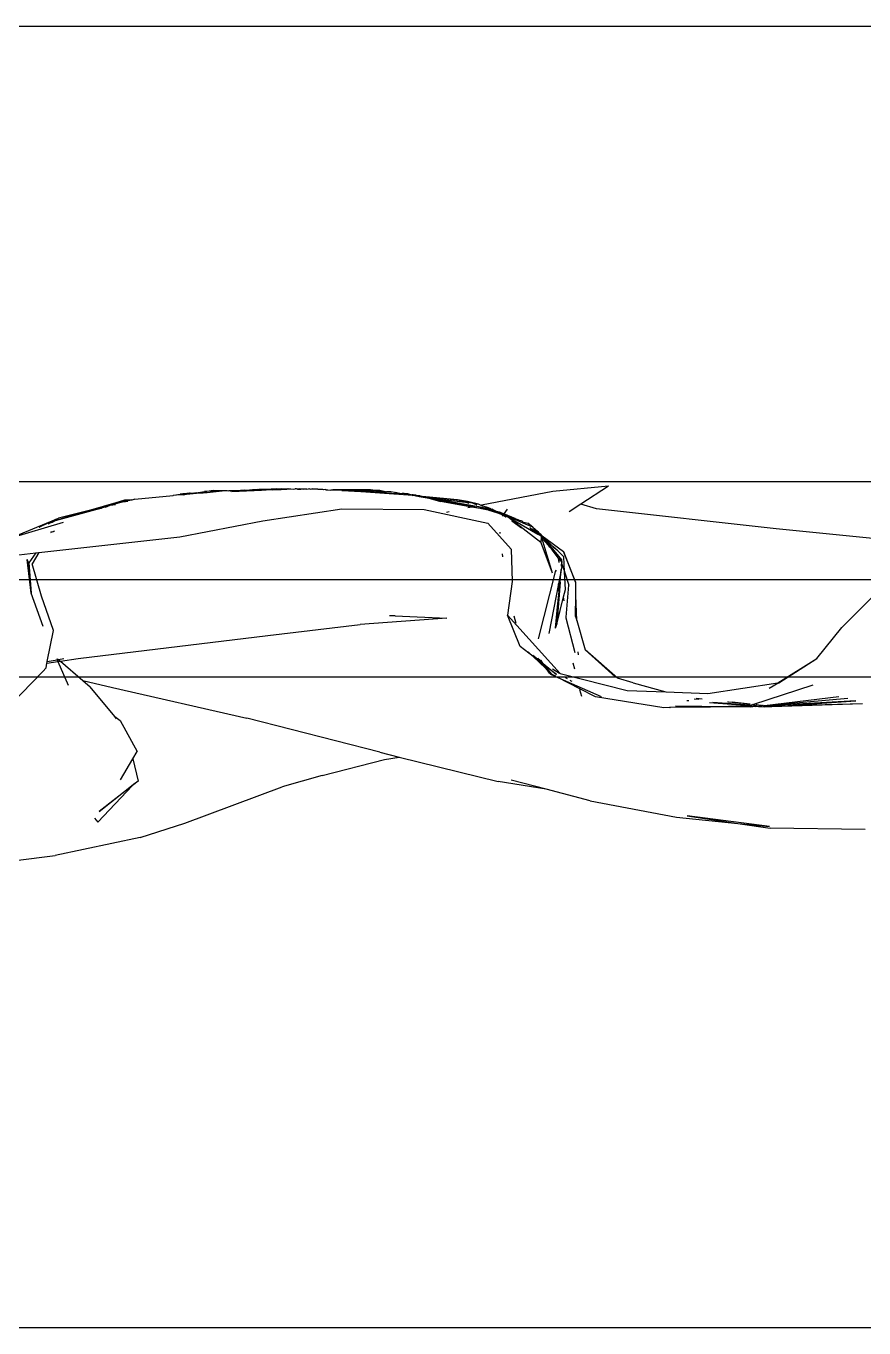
# Model space of a CAD drawing. Header units: millimetres. Extents: x -41292 to 298682, y -22072 to 33155.
# Drawn here: x 32173.1 to 32301.7, y 1090.6 to 1290.6 of the extents above; entities that cross this region are included whole.
import ezdxf

# ---------------------------------------------------------------- set-up
doc = ezdxf.new("R2010")
doc.units = ezdxf.units.MM
doc.layers.add('창호', color=4, linetype='Continuous')
doc.layers.add('틀', color=8, linetype='Continuous')

# ---------------------------------------------------------------- blocks, each defined once
blk = doc.blocks.new('AHSISHEUD')
for p, q in [((32889.88, 18868.01), (32881.31, 18867.18)), ((32889.88, 18868.01), (32885.62, 18865.22)), ((32817.13, 18865.97), (32823.03, 18866.53)), ((32824.05, 18866.63), (32823.03, 18866.53)), ((32823.03, 18866.53), (32823.09, 18866.58)), ((32823.09, 18866.58), (32824.12, 18866.77)), ((32824.53, 18866.81), (32824.05, 18866.63)), ((32824.56, 18866.68), (32824.05, 18866.63)), ((32824.28, 18866.78), (32824.12, 18866.77)), ((32824.53, 18866.81), (32824.28, 18866.78)), ((32824.56, 18866.8), (32824.53, 18866.81)), ((32827.64, 18866.97), (32824.56, 18866.68)), ((32824.56, 18866.68), (32825.59, 18866.85)), ((32824.6, 18866.8), (32824.56, 18866.8)), ((32824.72, 18866.79), (32824.6, 18866.8)), ((32824.89, 18866.81), (32824.72, 18866.79)), ((32824.96, 18866.82), (32824.89, 18866.81)), ((32825.02, 18866.83), (32824.96, 18866.82)), ((32825.13, 18866.86), (32825.02, 18866.83)), ((32825.35, 18866.88), (32825.13, 18866.86)), ((32825.55, 18866.89), (32825.35, 18866.88)), ((32825.62, 18866.9), (32825.55, 18866.89)), ((32825.59, 18866.85), (32825.55, 18866.89)), ((32825.59, 18866.85), (32825.92, 18866.87)), ((32825.92, 18866.87), (32825.62, 18866.9)), ((32825.92, 18866.87), (32826.02, 18866.92)), ((32826.02, 18866.92), (32826.17, 18866.94)), ((32826.17, 18866.94), (32826.33, 18866.93)), ((32826.56, 18866.97), (32826.33, 18866.93)), ((32826.56, 18866.97), (32827.84, 18867.18)), ((32826.56, 18866.97), (32827.64, 18866.97)), ((32827.64, 18866.97), (32827.77, 18867.01)), ((32827.77, 18867.01), (32828.06, 18867.03)), ((32827.84, 18867.18), (32829.25, 18867.36)), ((32830.54, 18867.25), (32827.84, 18867.18)), ((32828.06, 18867.03), (32828.23, 18867.03)), ((32828.23, 18867.03), (32830.54, 18867.25)), ((32829.25, 18867.36), (32831.33, 18867.32)), ((32830.54, 18867.25), (32831.33, 18867.32)), ((32831.33, 18867.32), (32831.59, 18867.27)), ((32833.36, 18867.31), (32831.59, 18867.27)), ((32833.38, 18867.29), (32831.59, 18867.27)), ((32832.04, 18867.18), (32831.8, 18867.23)), ((32832.04, 18867.18), (32836.58, 18867.38)), ((32833.38, 18867.29), (32832.04, 18867.18)), ((32833.92, 18867.37), (32833.36, 18867.31)), ((32833.96, 18867.32), (32833.38, 18867.29)), ((32833.96, 18867.32), (32833.92, 18867.37)), ((32834.56, 18867.34), (32833.96, 18867.32)), ((32834.75, 18867.38), (32834.56, 18867.34)), ((32835.15, 18867.39), (32834.75, 18867.38)), ((32835.19, 18867.41), (32835.15, 18867.39)), ((32835.71, 18867.4), (32835.19, 18867.41)), ((32835.92, 18867.45), (32835.71, 18867.4)), ((32835.96, 18867.41), (32835.92, 18867.45)), ((32836.17, 18867.45), (32835.96, 18867.41)), ((32836.58, 18867.38), (32835.96, 18867.41)), ((32836.91, 18867.46), (32836.17, 18867.45)), ((32836.58, 18867.38), (32838.05, 18867.45)), ((32836.95, 18867.46), (32836.91, 18867.46)), ((32837.1, 18867.46), (32836.95, 18867.46)), ((32837.26, 18867.47), (32837.1, 18867.46)), ((32838.84, 18867.6), (32837.26, 18867.47)), ((32839.63, 18867.59), (32837.26, 18867.47)), ((32838.05, 18867.45), (32838.29, 18867.42)), ((32838.29, 18867.42), (32839.13, 18867.49)), ((32838.84, 18867.6), (32839.63, 18867.59)), ((32839.13, 18867.49), (32839.59, 18867.47)), ((32839.59, 18867.47), (32840.49, 18867.51)), ((32839.63, 18867.59), (32839.69, 18867.59)), ((32839.69, 18867.59), (32840.63, 18867.64)), ((32839.69, 18867.59), (32840.53, 18867.57)), ((32840.49, 18867.51), (32840.73, 18867.58)), ((32840.53, 18867.57), (32840.73, 18867.58)), ((32840.63, 18867.64), (32840.73, 18867.58)), ((32840.73, 18867.58), (32840.88, 18867.56)), ((32840.88, 18867.56), (32841.08, 18867.57)), ((32841.08, 18867.57), (32841.12, 18867.59)), ((32841.12, 18867.59), (32841.52, 18867.55)), ((32841.52, 18867.55), (32841.69, 18867.56)), ((32841.69, 18867.56), (32841.74, 18867.6)), ((32841.74, 18867.6), (32841.8, 18867.61)), ((32841.8, 18867.61), (32841.91, 18867.61)), ((32841.91, 18867.61), (32842, 18867.59)), ((32842, 18867.59), (32842.43, 18867.63)), ((32842, 18867.59), (32842.12, 18867.53)), ((32842.12, 18867.53), (32842.34, 18867.52)), ((32842.34, 18867.52), (32842.39, 18867.53)), ((32842.39, 18867.53), (32842.51, 18867.52)), ((32842.43, 18867.63), (32843.09, 18867.54)), ((32842.51, 18867.52), (32842.64, 18867.53)), ((32842.82, 18867.53), (32842.64, 18867.53)), ((32843.09, 18867.54), (32842.82, 18867.53)), ((32843.28, 18867.54), (32843.09, 18867.54)), ((32843.39, 18867.54), (32843.28, 18867.54)), ((32843.56, 18867.54), (32843.39, 18867.54)), ((32843.56, 18867.54), (32843.8, 18867.56)), ((32843.94, 18867.55), (32843.8, 18867.56)), ((32843.94, 18867.55), (32843.98, 18867.56)), ((32844.06, 18867.55), (32843.98, 18867.56)), ((32844.06, 18867.55), (32844.25, 18867.56)), ((32844.25, 18867.56), (32844.35, 18867.56)), ((32844.49, 18867.55), (32844.35, 18867.56)), ((32844.56, 18867.55), (32844.49, 18867.55)), ((32844.62, 18867.54), (32844.56, 18867.55)), ((32844.69, 18867.54), (32844.62, 18867.54)), ((32844.75, 18867.54), (32844.69, 18867.54)), ((32844.85, 18867.53), (32844.75, 18867.54)), ((32844.91, 18867.52), (32844.85, 18867.53)), ((32844.96, 18867.53), (32844.91, 18867.52)), ((32845.04, 18867.52), (32844.96, 18867.53)), ((32845.27, 18867.51), (32845.04, 18867.52)), ((32845.29, 18867.48), (32845.27, 18867.51)), ((32845.4, 18867.48), (32845.29, 18867.48)), ((32845.57, 18867.47), (32845.4, 18867.48)), ((32845.79, 18867.47), (32845.57, 18867.47)), ((32845.87, 18867.46), (32845.79, 18867.47)), ((32846.03, 18867.45), (32845.87, 18867.46)), ((32846.18, 18867.44), (32846.03, 18867.45)), ((32846.36, 18867.46), (32846.18, 18867.44)), ((32846.36, 18867.46), (32847.22, 18867.38)), ((32846.5, 18867.4), (32846.36, 18867.46)), ((32846.5, 18867.4), (32847.22, 18867.38)), ((32847.26, 18867.41), (32847.22, 18867.38)), ((32847.26, 18867.41), (32847.3, 18867.41)), ((32847.3, 18867.41), (32847.54, 18867.44)), ((32847.54, 18867.44), (32854.09, 18867.31)), ((32853.33, 18867.4), (32847.54, 18867.44)), ((32848.94, 18867.33), (32847.54, 18867.44)), ((32848.94, 18867.33), (32848.99, 18867.32)), ((32848.99, 18867.32), (32855.65, 18867.13)), ((32859.85, 18866.57), (32848.99, 18867.32)), ((32848.99, 18867.32), (32856.63, 18866.93)), ((32854.09, 18867.31), (32853.33, 18867.4)), ((32854.12, 18867.31), (32854.09, 18867.31)), ((32854.17, 18867.31), (32854.12, 18867.31)), ((32854.74, 18867.3), (32854.17, 18867.31)), ((32854.17, 18867.31), (32855.65, 18867.13)), ((32855.65, 18867.13), (32854.74, 18867.3)), ((32855.65, 18867.13), (32855.72, 18867.12)), ((32855.72, 18867.12), (32855.81, 18867.12)), ((32855.87, 18867.12), (32855.81, 18867.12)), ((32856.32, 18867.1), (32855.87, 18867.12)), ((32856.45, 18867.1), (32856.32, 18867.1)), ((32857.01, 18867.02), (32856.45, 18867.1)), ((32856.63, 18866.93), (32857.84, 18866.87)), ((32857.01, 18867.02), (32857.11, 18867.01)), ((32857.84, 18866.87), (32857.11, 18867.01)), ((32857.84, 18866.87), (32857.9, 18866.87)), ((32857.9, 18866.87), (32858.11, 18866.87)), ((32858.11, 18866.87), (32858.19, 18866.85)), ((32858.19, 18866.85), (32858.21, 18866.85)), ((32858.28, 18866.85), (32858.21, 18866.85)), ((32858.52, 18866.84), (32858.28, 18866.85)), ((32858.55, 18866.83), (32858.52, 18866.84)), ((32859.11, 18866.8), (32858.55, 18866.83)), ((32859.11, 18866.8), (32859.67, 18866.65)), ((32859.67, 18866.65), (32859.79, 18866.68)), ((32859.7, 18866.65), (32859.67, 18866.65)), ((32859.79, 18866.68), (32859.7, 18866.65)), ((32859.7, 18866.65), (32859.85, 18866.57)), ((32859.86, 18866.67), (32859.79, 18866.68)), ((32860.02, 18866.56), (32859.85, 18866.57)), ((32860.28, 18866.62), (32859.86, 18866.67)), ((32860.17, 18866.51), (32860.02, 18866.56)), ((32860.28, 18866.51), (32860.17, 18866.51)), ((32860.39, 18866.57), (32860.28, 18866.62)), ((32860.28, 18866.51), (32860.34, 18866.48)), ((32860.34, 18866.48), (32860.41, 18866.48)), ((32860.9, 18866.48), (32860.39, 18866.57)), ((32860.41, 18866.48), (32860.9, 18866.48)), ((32860.41, 18866.48), (32860.78, 18866.41)), ((32860.78, 18866.41), (32867.88, 18865.51)), ((32860.78, 18866.41), (32862.05, 18866.19)), ((32861.01, 18866.46), (32860.9, 18866.48)), ((32861.01, 18866.46), (32861.08, 18866.46)), ((32861.08, 18866.46), (32861.14, 18866.44)), ((32861.14, 18866.44), (32861.31, 18866.41)), ((32861.31, 18866.41), (32862.05, 18866.19)), ((32867, 18865.81), (32861.31, 18866.41)), ((32866.71, 18865.9), (32861.31, 18866.41)), ((32861.31, 18866.41), (32869.58, 18864.9)), ((32861.31, 18866.41), (32864.02, 18865.86)), ((32862.05, 18866.19), (32862.47, 18866.08)), ((32862.47, 18866.08), (32864.08, 18865.64)), ((32862.47, 18866.08), (32864.02, 18865.86)), ((32869.03, 18864.8), (32862.47, 18866.08)), ((32881.31, 18867.18), (32870.37, 18865.06)), ((32804.95, 18862.73), (32811.17, 18864.38)), ((32810.34, 18864.31), (32804.95, 18862.73)), ((32810.34, 18864.31), (32805.44, 18863.08)), ((32814.24, 18865.45), (32810.34, 18864.31)), ((32812.58, 18864.87), (32810.34, 18864.31)), ((32811.17, 18864.38), (32811.58, 18864.52)), ((32811.58, 18864.52), (32812.58, 18864.87)), ((32811.58, 18864.52), (32812.03, 18864.61)), ((32812.51, 18864.74), (32812.03, 18864.61)), ((32812.55, 18864.79), (32812.51, 18864.74)), ((32812.6, 18864.76), (32812.55, 18864.79)), ((32812.58, 18864.87), (32814.24, 18865.45)), ((32813.08, 18864.97), (32812.58, 18864.87)), ((32812.62, 18864.77), (32812.6, 18864.76)), ((32812.62, 18864.77), (32812.81, 18864.86)), ((32812.81, 18864.86), (32812.88, 18864.88)), ((32812.88, 18864.88), (32813.08, 18864.97)), ((32813.08, 18864.97), (32813.11, 18864.98)), ((32813.11, 18864.98), (32813.16, 18865)), ((32813.16, 18865), (32813.28, 18865.04)), ((32813.28, 18865.04), (32813.33, 18865.05)), ((32813.44, 18865.09), (32813.33, 18865.05)), ((32815.56, 18865.62), (32813.44, 18865.09)), ((32814.68, 18865.51), (32813.44, 18865.09)), ((32814.24, 18865.45), (32813.44, 18865.09)), ((32813.44, 18865.09), (32813.75, 18865.11)), ((32813.75, 18865.11), (32813.78, 18865.12)), ((32813.78, 18865.12), (32814.11, 18865.16)), ((32814.11, 18865.16), (32814.17, 18865.18)), ((32815.56, 18865.84), (32814.24, 18865.45)), ((32815.14, 18865.67), (32814.24, 18865.45)), ((32814.24, 18865.45), (32814.68, 18865.51)), ((32815.14, 18865.67), (32814.68, 18865.51)), ((32814.68, 18865.51), (32815.56, 18865.62)), ((32816.28, 18865.8), (32815.14, 18865.67)), ((32816.63, 18865.89), (32815.56, 18865.84)), ((32815.56, 18865.62), (32815.71, 18865.64)), ((32816.28, 18865.8), (32815.71, 18865.64)), ((32815.71, 18865.64), (32816.08, 18865.69)), ((32816.33, 18865.81), (32816.28, 18865.8)), ((32816.63, 18865.89), (32816.33, 18865.81)), ((32816.7, 18865.85), (32816.33, 18865.81)), ((32816.63, 18865.89), (32816.7, 18865.85)), ((32817.13, 18865.97), (32816.7, 18865.85)), ((32836.78, 18862.65), (32848.95, 18864.52)), ((32848.95, 18864.52), (32861.57, 18864.38)), ((32861.57, 18864.38), (32871.33, 18862.3)), ((32864.02, 18865.86), (32869.58, 18864.9)), ((32864.02, 18865.86), (32869.03, 18864.8)), ((32868.88, 18864.77), (32864.08, 18865.64)), ((32864.99, 18864), (32865.43, 18864.09)), ((32868.23, 18865.65), (32866.71, 18865.9)), ((32867, 18865.81), (32866.71, 18865.9)), ((32867, 18865.81), (32867.03, 18865.79)), ((32867.03, 18865.79), (32868.23, 18865.65)), ((32867.88, 18865.51), (32867.03, 18865.79)), ((32868.47, 18865.32), (32867.88, 18865.51)), ((32869.07, 18865.35), (32867.88, 18865.51)), ((32869.93, 18865.23), (32868.23, 18865.65)), ((32868.23, 18865.65), (32869.07, 18865.35)), ((32868.88, 18864.77), (32868.26, 18864.65)), ((32869.03, 18864.8), (32868.88, 18864.77)), ((32871.39, 18864.35), (32868.88, 18864.77)), ((32869.12, 18864.81), (32869.03, 18864.8)), ((32869.07, 18865.35), (32869.64, 18865.14)), ((32869.93, 18865.23), (32869.07, 18865.35)), ((32869.58, 18864.9), (32869.12, 18864.81)), ((32869.12, 18864.81), (32871.39, 18864.35)), ((32869.58, 18864.9), (32869.92, 18864.84)), ((32869.92, 18864.84), (32870.95, 18864.67)), ((32869.92, 18864.84), (32871.39, 18864.35)), ((32870.31, 18865.04), (32869.93, 18865.23)), ((32870.34, 18865.04), (32870.31, 18865.04)), ((32870.34, 18865.04), (32870.37, 18865.06)), ((32870.37, 18865.06), (32870.61, 18864.94)), ((32871.43, 18864.64), (32870.61, 18864.94)), ((32870.95, 18864.67), (32872.39, 18864.18)), ((32871.46, 18864.58), (32870.95, 18864.67)), ((32871.39, 18864.35), (32871.47, 18864.33)), ((32871.71, 18864.54), (32871.43, 18864.64)), ((32871.46, 18864.58), (32871.71, 18864.54)), ((32871.46, 18864.58), (32872.39, 18864.18)), ((32871.47, 18864.33), (32871.5, 18864.31)), ((32871.5, 18864.31), (32871.57, 18864.3)), ((32871.57, 18864.3), (32871.65, 18864.26)), ((32871.65, 18864.26), (32871.72, 18864.25)), ((32871.75, 18864.53), (32871.71, 18864.54)), ((32871.72, 18864.25), (32873.14, 18863.78)), ((32872.39, 18864.18), (32871.72, 18864.25)), ((32871.81, 18864.5), (32871.75, 18864.53)), ((32871.81, 18864.5), (32871.95, 18864.44)), ((32871.95, 18864.44), (32872.86, 18864.05)), ((32872.39, 18864.18), (32871.95, 18864.44)), ((32872.43, 18864.13), (32872.39, 18864.18)), ((32872.49, 18864.11), (32872.43, 18864.13)), ((32872.54, 18864.11), (32872.49, 18864.11)), ((32872.57, 18864.11), (32872.54, 18864.11)), ((32872.62, 18864.09), (32872.57, 18864.11)), ((32872.86, 18864.05), (32872.62, 18864.09)), ((32872.62, 18864.09), (32872.82, 18863.99)), ((32872.86, 18864.05), (32873.38, 18863.82)), ((32873.07, 18864.01), (32872.86, 18864.05)), ((32873.14, 18863.99), (32873.07, 18864.01)), ((32874.31, 18864.44), (32873.8, 18863.72)), ((32885.62, 18865.22), (32883.81, 18864.04)), ((32888.04, 18864.52), (32885.62, 18865.22)), ((32915.62, 18861.45), (32888.04, 18864.52)), ((32797.91, 18859.97), (32805.09, 18862.92)), ((32806.16, 18862.41), (32797.91, 18859.97)), ((32805.09, 18862.92), (32802.51, 18861.69)), ((32803.85, 18862.21), (32805.09, 18862.92)), ((32804.38, 18862.41), (32804.95, 18862.73)), ((32805.09, 18862.92), (32804.95, 18862.73)), ((32805.09, 18862.92), (32805.14, 18862.94)), ((32805.14, 18862.94), (32805.44, 18863.08)), ((32824.07, 18860.21), (32836.78, 18862.65)), ((32871.33, 18862.3), (32874.95, 18858.32)), ((32872.82, 18863.99), (32872.89, 18863.96)), ((32872.89, 18863.96), (32873.01, 18863.92)), ((32873.01, 18863.92), (32873.05, 18863.91)), ((32873.05, 18863.91), (32873.08, 18863.89)), ((32873.28, 18863.79), (32873.08, 18863.89)), ((32873.14, 18863.78), (32873.08, 18863.89)), ((32873.18, 18863.96), (32873.14, 18863.99)), ((32873.14, 18863.78), (32873.2, 18863.75)), ((32873.22, 18863.95), (32873.18, 18863.96)), ((32873.2, 18863.75), (32873.66, 18863.61)), ((32873.65, 18863.51), (32873.2, 18863.75)), ((32873.38, 18863.82), (32873.22, 18863.95)), ((32873.8, 18863.72), (32873.22, 18863.95)), ((32873.66, 18863.61), (32873.38, 18863.82)), ((32873.75, 18863.66), (32873.38, 18863.82)), ((32873.65, 18863.51), (32873.56, 18863.39)), ((32873.7, 18863.58), (32873.65, 18863.51)), ((32874.12, 18863.25), (32873.65, 18863.51)), ((32873.7, 18863.58), (32873.66, 18863.61)), ((32874.12, 18863.25), (32873.7, 18863.58)), ((32873.8, 18863.72), (32873.75, 18863.66)), ((32873.92, 18863.58), (32873.75, 18863.66)), ((32875.62, 18862.96), (32873.8, 18863.72)), ((32874.54, 18863.15), (32873.92, 18863.58)), ((32873.92, 18863.58), (32879.02, 18860.62)), ((32873.92, 18863.58), (32874.62, 18863.28)), ((32874.16, 18863.24), (32874.12, 18863.25)), ((32879.47, 18859.33), (32874.54, 18863.15)), ((32875.62, 18862.96), (32874.62, 18863.28)), ((32874.62, 18863.28), (32877.1, 18862.19)), ((32876.52, 18861.51), (32875.04, 18862.59)), ((32875.62, 18862.96), (32875.94, 18862.86)), ((32875.94, 18862.86), (32876.18, 18862.76)), ((32876.18, 18862.76), (32876.42, 18862.7)), ((32876.42, 18862.7), (32876.55, 18862.64)), ((32876.59, 18862.64), (32876.55, 18862.64)), ((32876.62, 18862.62), (32876.55, 18862.64)), ((32876.62, 18862.62), (32876.59, 18862.64)), ((32876.64, 18862.59), (32876.62, 18862.62)), ((32876.67, 18862.58), (32876.64, 18862.59)), ((32876.69, 18862.53), (32876.67, 18862.58)), ((32876.69, 18862.53), (32877.05, 18862.26)), ((32876.69, 18862.53), (32877.48, 18862.29)), ((32877.05, 18862.26), (32877.1, 18862.19)), ((32877.1, 18862.19), (32877.94, 18861.83)), ((32878.27, 18861.68), (32877.48, 18862.29)), ((32877.48, 18862.29), (32877.94, 18861.83)), ((32802.43, 18857.78), (32824.07, 18860.21)), ((32802.48, 18861.68), (32802.51, 18861.69)), ((32804.24, 18860.89), (32804.35, 18860.91)), ((32804.26, 18860.91), (32804.24, 18860.89)), ((32804.29, 18860.95), (32804.26, 18860.91)), ((32804.29, 18860.95), (32804.35, 18860.91)), ((32804.35, 18860.91), (32804.37, 18860.97)), ((32804.37, 18860.97), (32804.53, 18861)), ((32804.4, 18860.97), (32804.38, 18860.91)), ((32804.62, 18860.97), (32804.49, 18860.94)), ((32804.66, 18861.03), (32804.62, 18860.97)), ((32804.8, 18861.05), (32804.66, 18861.03)), ((32873.19, 18860.92), (32873.21, 18860.71)), ((32877.8, 18861.62), (32877.87, 18861.59)), ((32877.87, 18861.59), (32879.02, 18860.62)), ((32878.27, 18861.68), (32877.94, 18861.83)), ((32878.16, 18861.45), (32878.76, 18861.01)), ((32878.27, 18861.68), (32879.03, 18861.03)), ((32878.46, 18861.31), (32878.53, 18861.27)), ((32878.76, 18861.01), (32878.53, 18861.27)), ((32878.68, 18861.2), (32878.71, 18861.19)), ((32878.71, 18861.19), (32878.95, 18860.87)), ((32878.76, 18861.01), (32878.95, 18860.87)), ((32879.19, 18860.8), (32878.87, 18861.11)), ((32878.95, 18860.87), (32878.99, 18860.84)), ((32878.99, 18860.84), (32879.32, 18860.46)), ((32879.02, 18860.62), (32879.32, 18860.46)), ((32879.03, 18861.03), (32879.19, 18860.8)), ((32879.19, 18860.8), (32879.36, 18860.64)), ((32879.32, 18860.46), (32879.51, 18860.34)), ((32879.36, 18860.64), (32882.68, 18856.68)), ((32879.36, 18860.64), (32879.51, 18860.34)), ((32879.67, 18860.34), (32879.36, 18860.64)), ((32879.51, 18860.23), (32879.47, 18859.33)), ((32879.51, 18860.23), (32879.51, 18860.34)), ((32879.51, 18860.23), (32879.57, 18860.21)), ((32879.57, 18860.21), (32879.57, 18860.16)), ((32879.57, 18860.16), (32879.61, 18860.11)), ((32879.61, 18860.11), (32881.23, 18854.69)), ((32879.71, 18860.05), (32879.61, 18860.11)), ((32879.67, 18860.34), (32882.94, 18857.94)), ((32881.39, 18858.69), (32879.67, 18860.34)), ((32880.43, 18859.24), (32879.71, 18860.05)), ((32955.36, 18857.43), (32915.62, 18861.45)), ((32874.95, 18858.32), (32875.08, 18853.32)), ((32879.47, 18859.33), (32881.23, 18854.69)), ((32879.91, 18859.76), (32880.87, 18858.63)), ((32880.87, 18858.63), (32880.43, 18859.24)), ((32880.87, 18858.63), (32881.24, 18858.19)), ((32882.22, 18856.94), (32881.24, 18858.19)), ((32881.39, 18858.69), (32882.06, 18858.14)), ((32882.08, 18858.03), (32881.39, 18858.69)), ((32882.08, 18858.03), (32882.06, 18858.14)), ((32882.99, 18857.15), (32882.08, 18858.03)), ((32798.46, 18857.33), (32801.96, 18857.73)), ((32801.23, 18851.53), (32800.61, 18856.74)), ((32800.61, 18856.74), (32801.2, 18851.54)), ((32800.86, 18856.19), (32800.61, 18856.74)), ((32801.96, 18857.73), (32800.86, 18856.19)), ((32800.86, 18856.19), (32801.23, 18851.53)), ((32802.43, 18857.78), (32801.37, 18856.08)), ((32802.81, 18851.09), (32801.37, 18856.08)), ((32801.96, 18857.73), (32802.43, 18857.78)), ((32873.56, 18857.6), (32873.61, 18857.15)), ((32882.3, 18856.25), (32882.22, 18856.94)), ((32882.32, 18856.8), (32882.22, 18856.94)), ((32882.3, 18856.25), (32882.32, 18856.8)), ((32882.32, 18856.8), (32882.66, 18856.37)), ((32882.65, 18856.25), (32882.62, 18855.78)), ((32882.63, 18855.76), (32882.72, 18856.03)), ((32882.66, 18856.37), (32882.65, 18856.25)), ((32882.65, 18856.25), (32882.7, 18856.14)), ((32882.73, 18856.28), (32882.66, 18856.37)), ((32882.67, 18855.7), (32882.72, 18856.03)), ((32882.68, 18856.68), (32882.73, 18856.28)), ((32882.7, 18856.14), (32882.73, 18856.28)), ((32882.71, 18856.11), (32882.7, 18856.14)), ((32882.71, 18856.07), (32882.71, 18856.11)), ((32882.72, 18856.03), (32882.71, 18856.07)), ((32882.72, 18856.03), (32883.11, 18854.89)), ((32882.94, 18857.94), (32884.79, 18853.2)), ((32884.86, 18853.2), (32882.94, 18857.94)), ((32883.11, 18854.89), (32882.99, 18857.15)), ((32879.11, 18844.55), (32881.75, 18854.84)), ((32881.76, 18855.08), (32881.69, 18854.82)), ((32881.76, 18855.08), (32881.75, 18854.84)), ((32882.46, 18854.29), (32882.18, 18852.96)), ((32882.43, 18853.23), (32882.62, 18855.21)), ((32882.48, 18854.49), (32882.46, 18854.29)), ((32882.62, 18855.21), (32882.48, 18854.49)), ((32882.71, 18855.64), (32882.62, 18855.21)), ((32882.67, 18855.7), (32882.71, 18855.64)), ((32883.11, 18854.89), (32883.11, 18854.84)), ((32883.11, 18854.84), (32883.78, 18852.77)), ((32883.25, 18852.11), (32883.11, 18854.84)), ((32875.08, 18853.32), (32874.35, 18848.16)), ((32882.18, 18852.96), (32880.69, 18845.36)), ((32882.43, 18853.23), (32881.95, 18846.79)), ((32882.05, 18849.44), (32882.43, 18853.23)), ((32882.14, 18851.88), (32882.18, 18852.96)), ((32882.97, 18850.98), (32883.25, 18852.11)), ((32883.37, 18847.86), (32883.78, 18852.77)), ((32884.85, 18851.17), (32884.86, 18853.2)), ((32803.08, 18846.42), (32801.23, 18851.53)), ((32804.67, 18845.81), (32802.81, 18851.09)), ((32881.95, 18846.79), (32882.97, 18850.98)), ((32883.05, 18850.37), (32882.97, 18850.98)), ((32884.83, 18847.99), (32884.85, 18851.17)), ((32885.01, 18847.35), (32884.85, 18851.17)), ((32925.68, 18846.28), (32930.45, 18851.02)), ((32857.13, 18848.06), (32856.25, 18848.08)), ((32857.13, 18848.06), (32865.04, 18847.71)), ((32874.35, 18848.16), (32882.44, 18839.23)), ((32876.3, 18843.36), (32874.35, 18848.16)), ((32875.33, 18848.07), (32875.63, 18846.92)), ((32881.73, 18846.17), (32882.05, 18849.44)), ((32881.95, 18846.79), (32882.05, 18849.44)), ((32837.57, 18845.06), (32851.73, 18846.74)), ((32865.04, 18847.71), (32851.73, 18846.74)), ((32881.73, 18846.17), (32881.95, 18846.79)), ((32883.38, 18847.71), (32883.37, 18847.86)), ((32884.74, 18842.36), (32883.38, 18847.71)), ((32884.83, 18847.99), (32885.01, 18847.35)), ((32885.01, 18847.35), (32886.28, 18842.87)), ((32921.86, 18841.51), (32925.68, 18846.28)), ((32803.71, 18841.04), (32804.67, 18845.81)), ((32808.45, 18841.5), (32837.57, 18845.06)), ((32878.28, 18841.83), (32876.3, 18843.36)), ((32878.28, 18841.83), (32877.53, 18842.53)), ((32878.27, 18842.03), (32879.21, 18841.25)), ((32885.18, 18842.51), (32885.21, 18842.08)), ((32885.24, 18842.06), (32885.22, 18842.52)), ((32886.28, 18842.87), (32890.9, 18838.71)), ((32891.23, 18838.51), (32886.28, 18842.87)), ((32803.52, 18840.09), (32803.03, 18839.52)), ((32803.52, 18840.09), (32803.66, 18840.78)), ((32803.66, 18840.78), (32805.35, 18841.04)), ((32803.66, 18840.78), (32803.71, 18841)), ((32805.24, 18841.28), (32803.71, 18841)), ((32803.71, 18841), (32803.71, 18841.04)), ((32805.17, 18841.45), (32805.24, 18841.28)), ((32805.45, 18841.32), (32805.24, 18841.28)), ((32805.24, 18841.28), (32805.35, 18841.04)), ((32805.3, 18841.45), (32805.45, 18841.32)), ((32805.35, 18841.04), (32805.72, 18841.09)), ((32805.35, 18841.04), (32806.92, 18837.42)), ((32806.24, 18841.47), (32805.45, 18841.32)), ((32805.45, 18841.32), (32805.72, 18841.09)), ((32805.72, 18841.09), (32808.45, 18841.5)), ((32805.72, 18841.09), (32809.16, 18838.11)), ((32880.21, 18840.02), (32878.28, 18841.83)), ((32879.53, 18840.86), (32878.28, 18841.83)), ((32878.96, 18841.58), (32879.21, 18841.25)), ((32879.64, 18840.9), (32879.21, 18841.4)), ((32879.21, 18841.25), (32879.64, 18840.9)), ((32879.21, 18841.25), (32879.53, 18840.86)), ((32879.52, 18841.2), (32879.5, 18841.21)), ((32879.79, 18840.78), (32879.52, 18841.2)), ((32879.96, 18840.53), (32879.53, 18840.86)), ((32879.53, 18840.86), (32880.21, 18840.02)), ((32879.64, 18840.9), (32879.79, 18840.78)), ((32879.79, 18840.78), (32879.82, 18840.75)), ((32879.82, 18840.75), (32881.91, 18839.03)), ((32879.96, 18840.53), (32879.82, 18840.75)), ((32879.99, 18840.51), (32879.96, 18840.53)), ((32880.03, 18840.44), (32879.99, 18840.51)), ((32881.15, 18839.13), (32880.03, 18840.44)), ((32881.91, 18839.03), (32880.03, 18840.44)), ((32880.47, 18839.77), (32880.03, 18840.44)), ((32880.47, 18839.77), (32880.21, 18840.02)), ((32880.21, 18840.02), (32880.81, 18839.27)), ((32884.41, 18840.87), (32884.65, 18839.95)), ((32915.86, 18837.75), (32921.86, 18841.51)), ((32916.01, 18837.77), (32921.86, 18841.51)), ((32798.13, 18834.47), (32803.03, 18839.52)), ((32809.16, 18838.11), (32813.73, 18837.04)), ((32809.16, 18838.11), (32810.27, 18837.16)), ((32880.52, 18839.72), (32880.47, 18839.77)), ((32881.15, 18839.13), (32880.52, 18839.72)), ((32880.81, 18839.27), (32880.52, 18839.72)), ((32880.82, 18839.25), (32880.81, 18839.27)), ((32880.82, 18839.25), (32880.86, 18839.23)), ((32880.86, 18839.23), (32880.95, 18839.09)), ((32881.45, 18838.93), (32880.86, 18839.23)), ((32880.95, 18839.09), (32882.09, 18838.59)), ((32882.34, 18839.2), (32881.29, 18839.86)), ((32881.8, 18838.81), (32881.45, 18838.93)), ((32882.09, 18838.59), (32888.77, 18835.67)), ((32885.45, 18836.87), (32882.09, 18838.59)), ((32882.44, 18839.23), (32892.73, 18836.61)), ((32883.23, 18838.61), (32883.3, 18838.59)), ((32883.49, 18838.44), (32883.3, 18838.59)), ((32883.59, 18838.41), (32883.49, 18838.44)), ((32883.92, 18838.17), (32884.03, 18838.13)), ((32884.16, 18838.02), (32884.03, 18838.13)), ((32884.28, 18837.98), (32884.16, 18838.02)), ((32893.68, 18837.77), (32891.23, 18838.51)), ((32814.06, 18832.59), (32810.27, 18837.16)), ((32813.73, 18837.04), (32834.33, 18832.33)), ((32885.45, 18836.87), (32885.49, 18836.69)), ((32887.9, 18835.6), (32885.45, 18836.87)), ((32885.77, 18835.67), (32885.49, 18836.69)), ((32892.73, 18836.61), (32898.67, 18836.38)), ((32893.68, 18837.77), (32898.67, 18836.38)), ((32898.67, 18836.38), (32905.11, 18836.13)), ((32905.11, 18836.13), (32915.86, 18837.75)), ((32912.05, 18834.45), (32921.28, 18837.45)), ((32916.01, 18837.77), (32914.55, 18836.93)), ((32915.86, 18837.75), (32916.01, 18837.77)), ((32898.39, 18833.96), (32887.9, 18835.6)), ((32908.28, 18834.13), (32899.33, 18833.98)), ((32911.74, 18834.08), (32899.33, 18833.98)), ((32900.18, 18834.24), (32908.28, 18834.13)), ((32902.19, 18834.99), (32901.91, 18835.01)), ((32903.74, 18835.2), (32903.03, 18835.27)), ((32904.27, 18835.29), (32903.32, 18835.39)), ((32905.38, 18834.73), (32911.47, 18834.27)), ((32911.56, 18834.36), (32905.9, 18834.74)), ((32908.29, 18834.78), (32908.15, 18834.78)), ((32908.37, 18834.13), (32908.28, 18834.13)), ((32911.6, 18834.48), (32908.29, 18834.78)), ((32909.65, 18834.15), (32908.37, 18834.13)), ((32911.6, 18834.48), (32908.86, 18834.8)), ((32909.71, 18834.15), (32909.65, 18834.15)), ((32911.2, 18834.18), (32909.71, 18834.15)), ((32909.71, 18834.15), (32911.74, 18834.08)), ((32911.47, 18834.27), (32911.2, 18834.18)), ((32911.2, 18834.18), (32911.44, 18834.13)), ((32911.44, 18834.13), (32911.74, 18834.08)), ((32911.44, 18834.13), (32912.05, 18834.13)), ((32911.55, 18834.29), (32911.47, 18834.27)), ((32911.47, 18834.27), (32911.54, 18834.26)), ((32911.55, 18834.29), (32911.72, 18834.35)), ((32911.69, 18834.25), (32912.45, 18834.19)), ((32911.72, 18834.35), (32912.05, 18834.45)), ((32911.86, 18834.34), (32911.72, 18834.35)), ((32911.74, 18834.08), (32912.05, 18834.13)), ((32912.14, 18834.41), (32912.05, 18834.45)), ((32912.5, 18834.12), (32912.05, 18834.13)), ((32912.14, 18834.41), (32912.24, 18834.43)), ((32912.93, 18834.27), (32912.17, 18834.32)), ((32912.5, 18834.12), (32912.59, 18834.18)), ((32912.65, 18834.39), (32912.54, 18834.37)), ((32912.59, 18834.18), (32912.88, 18834.16)), ((32913.2, 18834.31), (32912.65, 18834.39)), ((32912.88, 18834.16), (32913.18, 18834.25)), ((32912.88, 18834.16), (32913.88, 18834.08)), ((32913.37, 18834.24), (32913.18, 18834.25)), ((32913.31, 18834.33), (32913.2, 18834.31)), ((32913.47, 18834.28), (32913.37, 18834.24)), ((32913.55, 18834.25), (32913.47, 18834.28)), ((32913.61, 18834.3), (32913.55, 18834.25)), ((32913.61, 18834.3), (32913.56, 18834.29)), ((32913.66, 18834.26), (32913.61, 18834.3)), ((32913.66, 18834.26), (32913.8, 18834.28)), ((32913.8, 18834.28), (32925.26, 18835.66)), ((32913.87, 18834.24), (32913.8, 18834.28)), ((32914.04, 18834.26), (32913.87, 18834.24)), ((32913.88, 18834.08), (32914.91, 18834.15)), ((32926.6, 18835.36), (32914.04, 18834.26)), ((32914.3, 18834.23), (32914.04, 18834.26)), ((32927.83, 18835), (32914.3, 18834.23)), ((32914.3, 18834.23), (32917.4, 18834.31)), ((32914.3, 18834.23), (32914.91, 18834.15)), ((32914.91, 18834.15), (32914.96, 18834.14)), ((32914.96, 18834.14), (32928.88, 18834.6)), ((32914.96, 18834.14), (32917.4, 18834.31)), ((32917.4, 18834.31), (32927.83, 18835)), ((32917.4, 18834.31), (32928.88, 18834.6)), ((32814.06, 18832.59), (32814.88, 18832.01)), ((32814.34, 18832.25), (32814.06, 18832.59)), ((32814.88, 18832.01), (32817.49, 18827.24)), ((32854.77, 18827.1), (32834.33, 18832.33)), ((32899.21, 18833.98), (32898.39, 18833.96)), ((32899.28, 18833.96), (32899.21, 18833.98)), ((32899.25, 18833.97), (32899.21, 18833.98)), ((32899.33, 18833.98), (32899.28, 18833.96)), ((32814.93, 18822.85), (32816.84, 18826.12)), ((32816.84, 18826.12), (32817.49, 18827.24)), ((32816.84, 18826.12), (32817.67, 18822.67)), ((32854.77, 18827.1), (32857.74, 18826.37)), ((32855.47, 18825.98), (32857.74, 18826.37)), ((32857.74, 18826.37), (32872.91, 18822.64)), ((32845.92, 18823.52), (32855.47, 18825.98)), ((32811.67, 18817.99), (32817.16, 18822.38)), ((32817.67, 18822.67), (32816.79, 18821.98)), ((32816.79, 18821.98), (32817.16, 18822.38)), ((32845.92, 18823.52), (32839.78, 18821.78)), ((32880.31, 18821.43), (32872.91, 18822.64)), ((32880.31, 18821.43), (32874.92, 18822.83)), ((32811.45, 18816.37), (32816.79, 18821.98)), ((32816.79, 18821.98), (32811.67, 18817.99)), ((32824.83, 18816.21), (32839.78, 18821.78)), ((32887.07, 18819.67), (32880.31, 18821.43)), ((32887.07, 18819.67), (32900.3, 18817.16)), ((32810.94, 18817), (32811.45, 18816.37)), ((32817.98, 18814.03), (32824.83, 18816.21)), ((32900.3, 18817.16), (32909.71, 18816.19)), ((32914.59, 18815.7), (32901.94, 18817.33)), ((32901.94, 18817.33), (32909.71, 18816.19)), ((32909.71, 18816.19), (32914.69, 18815.47)), ((32909.71, 18816.19), (32914.59, 18815.7)), ((32817.98, 18814.03), (32804.92, 18811.23)), ((32929.3, 18815.25), (32914.69, 18815.47)), ((32798.82, 18810.5), (32804.92, 18811.23)), ((34562.05, 18738.67), (29762.05, 18738.67))]:
    blk.add_line(p, q)

msp = doc.modelspace()

# ---------------------------------------------------------------- linework, layer by layer
at = {"layer": '창호'}
for p, q in [((33844.67, 1220.58), (31564.67, 1220.58)), ((33844.67, 1190.58), (31564.67, 1190.58))]:
    msp.add_line(p, q, dxfattribs=at)
at = {"layer": '틀'}
for p, q in [((29134.67, 1290.58), (33934.67, 1290.58)), ((31564.67, 1205.58), (33844.67, 1205.58)), ((33934.67, 1090.58), (29134.67, 1090.58))]:
    msp.add_line(p, q, dxfattribs=at)

# ---------------------------------------------------------------- block references
msp.add_blockref('AHSISHEUD', (-627.37, -17648.09))

doc.saveas('drawing.dxf')
